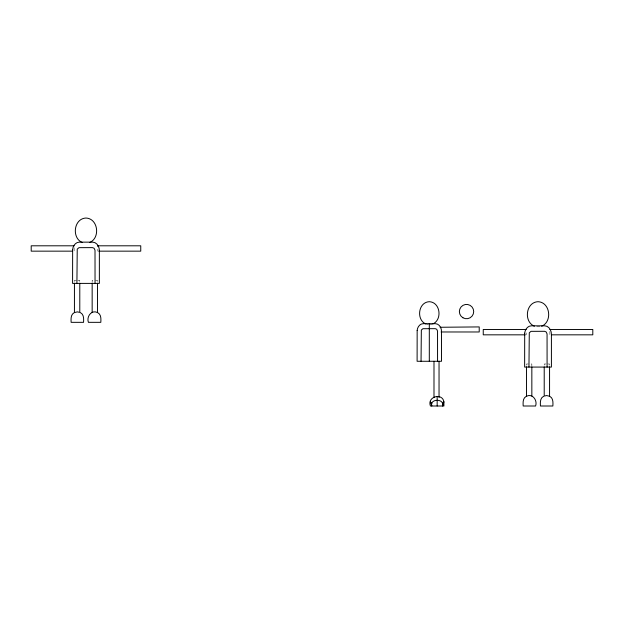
<?xml version="1.0" encoding="UTF-8"?>
<svg xmlns="http://www.w3.org/2000/svg" width="624" height="624" viewBox="0 0 624 624"><rect width="100%" height="100%" fill="white"/><g stroke="black" fill="none" stroke-linecap="round" stroke-linejoin="round"><path stroke-width="0.47" stroke-dasharray="3.12 2.34" d="M430.147 324.691L431.839 324.425M539.877 326.781L536.172 326.781M76.393 280.324L74.435 280.324L74.435 282.22M77.828 280.324L79.786 280.324L79.786 282.266M92.875 280.324L92.157 280.324L92.157 282.266M95.55 280.324L97.516 280.324L97.516 282.22M528.45 363.995L526.484 363.995L526.484 365.898M531.125 363.995L531.843 363.995L531.843 365.945M546.172 363.995L544.214 363.995L544.214 365.945M547.607 363.995L549.565 363.995L549.565 365.898M426.769 324.425L428.462 324.691M549.877 331.438L549.877 334.831M526.18 332.873L526.18 334.831M97.82 249.194L97.82 251.152M74.123 247.759L74.123 251.152"/><path stroke-width="0.94" d="M431.785 403.486L430.435 401.801L431.785 406.006C429.538 398.385 444.803 398.385 442.556 406.006L443.906 401.801C442.322 392.434 426.8 396.583 430.435 406.006L443.906 406.006L443.906 401.801L442.556 403.486M74.24 312.655C70.645 314.473 70.949 318.95 71.136 322.335L83.554 322.335C83.741 318.95 84.045 314.473 80.449 312.655M526.289 396.334C522.694 398.143 522.998 402.62 523.185 406.006L535.603 406.006C537.662 400.366 532.506 393.143 526.484 396.256L526.484 366.842M543.551 396.334C539.955 398.143 540.259 402.62 540.446 406.006L552.864 406.006C553.051 402.62 553.355 398.143 549.76 396.334M89.622 242.541C100.503 238.079 98.249 218.533 85.972 218.033C73.702 218.533 71.448 238.079 82.329 242.541M432.627 324.043C442.541 319.979 440.489 302.164 429.304 301.704C418.119 302.164 416.068 319.979 425.981 324.043M541.671 326.219C552.552 321.758 550.298 302.211 538.028 301.704C525.751 302.211 523.497 321.758 534.378 326.219M74.123 245.801L31.2 245.801L31.2 251.152L72.22 251.152M98.771 251.152L140.751 251.152L140.751 245.801L97.82 245.801L97.82 246.519M526.18 329.472L483.249 329.472L483.249 334.831L525.229 334.831M549.877 329.472L592.8 329.472L592.8 334.831L551.78 334.831M441.051 331.976L479.216 331.976L479.216 326.921L440.099 327.265M97.711 312.655C101.306 314.473 101.002 318.95 100.815 322.335L88.397 322.335C86.338 316.688 91.494 309.473 97.516 312.577L97.516 283.171M549.565 366.842L549.565 396.256L546.655 395.554L544.214 396.076L544.214 366.912M547.092 367.076L547.061 333.926L546.156 331.937L544.58 331.305L531.024 331.336L529.285 332.81L528.957 367.076M531.843 366.912L531.843 396.076M439.039 361.273L439.039 397.519M437.564 361.273L437.541 331.063L436.714 329.254L435.271 328.676L422.924 328.708L421.34 330.049L421.044 361.273M437.167 396.482L437.167 406.006M433.992 361.273L433.992 397.519M429.304 323.677L429.304 361.273M95.043 283.397L95.012 250.247L94.107 248.258L92.524 247.627L78.975 247.666L77.236 249.14L76.908 283.397M92.157 283.241L92.157 312.398M79.786 283.241L79.786 312.398L77.345 311.875L74.435 312.577L74.435 283.171M72.641 249.53L72.587 283.397L99.364 283.397L99.364 250.637C99.458 246.784 96.907 242.237 92.664 242.143L79.279 242.143C75.465 242.198 72.93 246.028 72.641 249.53M417.16 330.408L417.105 361.273L441.503 361.273L441.503 331.422C441.589 327.904 439.265 323.762 435.404 323.677L423.205 323.677C419.726 323.731 417.417 327.218 417.16 330.408M524.698 333.208L524.636 367.076L551.413 367.076L551.413 334.316C551.507 330.463 548.964 325.915 544.721 325.822L531.336 325.822C527.514 325.876 524.987 329.706 524.698 333.208M462.953 317.78A7.168 7.168 0 0 0 473.702 311.579A7.168 7.168 0 0 0 462.953 305.37A7.168 7.168 0 0 0 462.953 317.78"/></g></svg>
